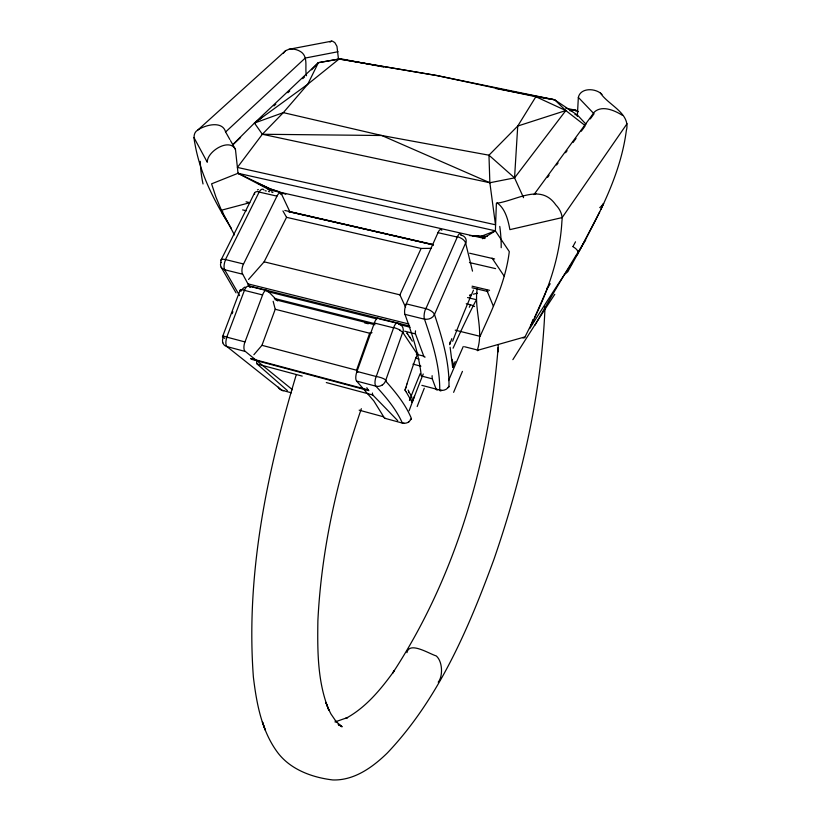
<?xml version="1.0" encoding="UTF-8"?>
<svg xmlns="http://www.w3.org/2000/svg" width="821" height="821" viewBox="0 0 821 821"><rect width="100%" height="100%" fill="white"/><g stroke="black" fill="none" stroke-linecap="round" stroke-linejoin="round"><path stroke-width="1.23" d="M480.121 336.23C492.364 309.055 505.695 281.541 509.287 251.595L495.381 230.886L496.397 203.29C516.696 200.693 540.434 182.857 555.796 204.87C560.096 209.273 563.011 215.276 561.903 221.475C559.943 256.583 548.469 290.398 532.675 321.575M448.984 386.332C449.436 361.661 442.088 337.688 434.494 314.494A7.8 3.335 23.6 0 0 425.925 308.696L406.292 303.893L438.455 231.635A7.676 2.586 -76.8 0 1 441.749 230.096L441.831 230.291M545.031 306.561C541.727 392.869 522.023 477.914 493.944 559.347C468.586 628.465 438.712 698.784 387.389 752.919C372.796 767.173 354.179 780.668 332.813 779.95C312.349 777.528 290.685 769.698 277.806 752.754C261.571 731.07 256.552 703.351 253.381 677.058C245.746 574.823 266.876 472.578 296.165 375.094M498.234 344.923L497.895 351.993L498.131 347.755C488.875 462.038 455.819 576.711 392.643 673.107L394.501 670.449C381.108 688.963 366.104 707.528 345.62 718.508L347.601 717.544L334.958 721.946M577.327 116.49L578.343 97.401C580.601 87.272 596.046 88.083 601.988 94.466M523.541 197.687L514.551 177.88L517.733 126.044L535.867 96.734L554.647 99.782L577.409 115.043L586.04 124.248M477.206 288.889C473.963 309.26 483.887 329.909 477.391 349.982L464.553 346.749M532.665 319.78L532.429 321.329M600.397 92.989C608.423 105.262 631.113 113.401 626.32 130.683C620.686 173.693 600.089 212.66 579.698 250.282M469.561 295.94L469.633 295.108L471.244 294.708M406.939 652.664C409.248 640.914 429.506 653.968 436.218 655.907C442.591 661.264 443.166 676.155 438.219 682.189M532.408 321.442L530.982 325.075L533.866 320.477M450.124 347.221L452.679 367.5L453.038 363.159L451.971 359.331M406.046 391.73L405.02 390.191L407 384.012M361.343 408.704C337.79 477.093 321.422 548.418 317.881 620.809C317.429 650.837 317.399 682.169 329.005 710.422L325.855 702.468L329.005 710.422M382.206 385.049L382.73 384.68A7.779 7.132 -43.5 0 0 385.542 380.862L402.752 332.197M356.417 380.811L356.252 380.523A7.758 2.791 -75.3 0 1 356.53 372.744L374.787 321.791A7.728 2.771 -75.3 0 1 377.999 318.158M411.475 418.659C405.595 404.414 395.66 392.274 385.501 380.852M357.823 372.406L356.54 370.22L369.655 333.234L372.016 332.679M385.942 380.965A7.789 1.94 14.1 0 0 376.254 376.5L393.639 327.753A7.758 2.679 -77.4 0 1 398.103 323.525M415.939 357.751L417.91 353.204M266.681 290.306L266.62 290.306A7.533 3.315 -77.2 0 0 263.048 293.733L244.555 343.116A7.563 3.376 -75.5 0 0 244.658 350.885L292.492 389.749M405.831 305.063L406.282 303.934M253.874 354.734L261.961 345.323L275.23 309.271L273.157 301.297M226.729 337.236L244.453 290.285A7.492 3.376 -75 0 1 249.635 286.201M406.2 391.966L412.152 402.28L414.543 395.979M240.05 290.357L222.419 336.99M449.641 344.676L451.817 338.621M232.169 313.684L232.897 311.744M262.566 294.934L244.422 290.377M452.679 367.5L455.203 361.527M434.494 314.494L465.61 242.975A7.646 3.931 25.1 0 0 457.205 236.735M221.034 262.402L220.911 262.699A7.461 5.809 -24.4 0 0 224.697 269.616M425.914 308.655L457.297 237.053A7.707 2.391 -78.8 0 1 461.125 235.432M405.584 307.228L399.899 294.852L421.111 248.465L431.066 248.322M602.121 205.342L603.568 203.639L600.849 209.458M469.273 307.27L470.484 304.765A7.05 3.797 25.7 0 1 474.538 306.561M534.502 317.84L547.217 288.776L550.203 283.727M533.701 319.492L525.019 336.877L477.401 350.382M289.936 211.89L281.398 193.848A7.399 3.222 -78.8 0 0 277.477 195.121L242.985 265.121A7.502 3.366 -77 0 0 242.277 273.372L249.738 287.196M599.669 211.921L580.457 248.876M378.512 66.029L340.777 58.794L318.374 62.663L254.459 123.047L262.351 134.264L489.86 182.744L514.551 177.88L565.813 110.548L554.647 99.782L437.018 75.573L339.124 59.009L318.374 62.663L307.762 84.245L283.327 112.631L262.351 134.264L237.402 167.422L495.484 224.79L489.86 182.744L488.967 155.19L517.733 126.044L565.813 110.548L584.901 125.377M254.561 192.976L221.003 260.124M263.91 189.938A7.358 3.397 -76.7 0 0 259.138 192.073L225.477 259.559L243.488 263.972M248.547 279.479L264.136 261.827L286.55 217.319L282.937 210.946M222.265 213.039L222.686 211.51M434.33 314.843L434.165 315.151A7.81 6.414 -16.7 0 1 424.57 319.071M573.007 246.464L575.521 241.795M578.928 251.678L580.016 249.707M578.497 252.488L568.604 270.263M578.169 253.073L579.257 251.103M603.568 203.639L601.937 205.886M283.419 53.201L285.636 50.656L288.961 49.301L332.279 41.05L334.814 42.61L336.959 46.325L338.447 58.855M627.049 123.714L562.149 217.596L509.882 229.634C508.178 220.172 505.274 208.493 497.054 202.859M576.383 255.659C580.375 252.201 576.588 248.804 572.955 246.7M547.607 177.315L549.105 175.263M556.587 165.021L558.085 162.969M565.577 152.727L567.075 150.684M573.058 142.485L576.055 138.39M581.299 131.216L585.045 126.095M590.278 118.932L594.024 113.811L578.343 97.401M533.958 194.598L594.414 111.984C602.121 104.934 614.878 110.507 622.523 115.412M405.02 390.191L405.933 387.184M417.263 354.067L402.721 332.3M449.631 344.451L450.072 342.008M311.57 69.816L318.374 62.663M232.969 144.445L254.459 123.047L307.762 84.245L339.124 59.009L437.018 75.573L535.867 96.734L565.813 110.548M330.021 42.097L331.468 41.091M233.164 144.527L240.584 137.497M260.072 119.066L261.93 117.311M273.988 105.899L275.846 104.144M287.904 92.732L289.762 90.977M302.754 78.683L304.612 76.928M229.88 139.539L225.611 131.965L305.238 58.055L338.047 51.723M231.306 228.279C214.835 202.377 200.314 174.442 194.957 143.932C194.043 139.047 192.586 132.971 197.912 129.944L285.636 50.656M408.817 422.056L408.242 422.415M482.563 238.726L495.381 230.886M197.912 129.944C205.363 124.936 222.378 120.4 225.611 131.965M257.455 189.938L258.338 189.497M534.338 194.187L535.928 193.448M254.459 123.047L283.327 112.631L381.775 135.506L488.967 155.19L514.551 177.88M473.132 236.274L480.716 236.489L495.381 230.834L238.028 173.282L211.572 183.842L215.985 197.204L221.424 210.217L248.27 203.095M473.348 294.195L477.401 293.189M251.554 359.321L368.875 390.663L368.106 389.862L250.631 358.5L251.554 359.321L253.976 358.849M288.961 49.301C293.005 48.542 297.305 49.496 300.753 51.713C308.727 56.844 304.529 68.112 306.51 75.748M569.938 110.753L575.295 110.096A6.671 6.291 -84.4 0 1 578.405 111.738M487.089 236.427L469.509 235.586M262.351 134.264L381.775 135.506L489.86 182.744M222.624 212.742L222.07 212.711M381.026 66.511L383.551 66.994M495.515 88.452L554.647 99.782M565.751 108.259L575.295 110.096A6.691 1.816 -80 0 1 576.075 111.471M574.895 114.55L577.409 115.043M477.329 236.089L484.78 237.772M268.128 189.569L484.975 238.552M265.173 190.749L266.281 190.995M268.488 191.498L269.596 191.745M271.802 192.247L272.911 192.504M280.679 194.259L281.788 194.505M259.138 192.073L276.934 196.116M437.952 232.661L457.297 237.053M284.836 210.463L433.498 244.637M288.571 211.541L294.79 212.967M296.042 213.255L306.038 215.554M307.146 215.81L316.075 217.863M317.193 218.129L345.364 224.605M346.493 224.862L355.585 226.955M356.725 227.212L377.342 231.953M378.502 232.22L387.728 234.344M388.887 234.611L398.154 236.746M399.324 237.012L433.303 244.832M246.064 201.812L249.82 202.674M288.53 211.582L433.406 244.904M469.633 253.227L494.611 258.974M286.55 217.319L421.111 248.465M242.626 209.909L246.362 210.771M469.438 262.556L495.607 268.631M472.096 286.18L489.552 290.326M471.983 287.76L488.064 291.578M467.549 297.571L476.262 299.665M466.256 303.739L470.484 304.765M264.136 261.827L399.899 294.852M225.601 259.785A7.461 3.253 -76.1 0 0 224.636 269.74L242.606 274.193M405.82 305.032A7.8 2.709 -76.3 0 0 404.722 313.571L404.948 314.361L424.508 319.205C432.277 342.049 439.861 365.653 439.738 390.047L421.861 385.347M455.224 330.165L480.09 336.333M247.737 283.809L408.899 324.008M248.753 285.841L409.607 326.029M248.383 286.19A7.471 6.168 -48.8 0 1 249.646 286.324L267.738 290.839L277.631 300.958M398.749 324.213L398.175 323.433L379.128 318.876M266.866 291.393L376.706 318.866M399.355 324.531L410.172 327.24M374.314 323.002L393.598 327.846M274.358 298.444L374.889 323.71M404.661 331.191L415.488 333.911L423.759 356.14A7.44 2.442 -75.8 0 0 425.134 357.053M275.035 299.634L374.93 324.767M364.586 322.869L368.28 323.792M275.23 309.271L369.655 333.234M416.35 354.241L423.759 356.14M415.837 358.233L419.069 359.064M412.942 364.124L420.927 366.187M421.204 375.946L432.298 378.84L436.095 389.092A7.153 2.268 -75.3 0 0 437.911 389.565M261.961 345.323L356.54 370.22M244.956 341.926L226.76 337.133A7.584 1.211 25.8 0 0 224.79 338.396M356.93 371.42L376.264 376.521M245.12 351.429L226.955 346.595A7.533 6.578 -46.8 0 1 222.84 342.839M256.614 362.071A3.674 1.58 -75.2 0 0 257.178 364.031L302.21 376.1M326.306 382.555L372.826 395.024L397.703 420.629M359.167 410.161L383.633 416.822M291.414 392.828L281.88 390.232L226.955 346.595A7.522 3.222 -75.1 0 1 226.863 337.349M403.891 423.082A7.317 2.473 -73.7 0 1 402.372 423.082L384.556 418.207L373.781 400.864L356.591 381.047L375.905 386.178A7.789 7.122 -40.9 0 0 382.175 385.008M278.617 191.56L270.068 188.851L257.702 183.155M285.749 194.218L270.068 188.851L238.028 173.282L235.463 149.432C229.459 137.507 206.871 151.464 207.282 162.26L193.961 137.559M338.539 724.974L341.731 726.257L338.088 724.235M271.864 191.098L238.039 173.334L240.143 174.452M399.765 330.165L400.34 330.473M339.083 724.881L342.07 726.842L335.348 720.838L336.805 722.542L330.873 713.849L328.236 708.492M257.178 364.042L287.381 390.591M249.605 286.272L250.436 287.124M398.144 323.392L398.175 323.433A7.738 7.225 -29.4 0 1 402.978 332.248M412.347 341.167L406.867 332.905L407.668 334.106M492.087 258.133L504.227 276.215M409.289 336.487L410.079 337.677M227.797 222.368L222.45 213.378M239.588 295.611L224.636 269.74M236.027 292.851L221.147 267.246M366.823 387.686L368.106 389.862M408.088 390.067L409.115 391.822M234.437 234.929L221.424 210.217M230.496 140.627L235.463 149.432M402.372 423.072C396.153 409.125 386.157 397.313 375.905 386.178A7.789 2.935 -75.6 0 1 376.1 376.48M486.668 289.926L493.4 306.315M404.948 314.361C412.152 334.188 418.936 354.446 421.235 375.515M222.85 342.778L222.686 342.183A7.512 6.609 -48.7 0 1 222.953 338.18M264.711 728.484L262.381 721.782L265.399 730.423M465.61 242.975L472.506 271.135M203.033 183.966A162.024 129.544 24.6 0 1 200.303 161.347M477.473 350.68A7.41 0.831 88.8 0 1 477.401 350.485M478.068 350.085A7.41 0.831 88.8 0 1 477.945 350.598M499.763 226.411A163.492 103.025 52.6 0 1 501.2 247.716M512.868 359.649A248.671 7.471 -58.8 0 1 554.78 294.329M568.389 270.848A7.338 6.599 -22.9 0 1 564.417 273.988M524.917 337.287A7.687 3.243 55.9 0 1 522.772 337.8M535.005 325.116A255.454 15.548 -61.9 0 1 585.701 239.989M529.719 328.626A268.919 11.207 -59.6 0 1 572.401 262.843M601.68 205.804A8.579 7.902 9.7 0 1 599.73 207.59M547.002 288.038A9.195 1.18 26.3 0 1 547.063 288.15M409.443 400.484A239.434 44.344 -72.1 0 1 420.249 373.534M409.104 410.808A254.5 44.067 -72.4 0 1 423.236 373.996M393.321 327.497A7.748 2.114 20.3 0 1 400.114 330.145M411.239 418.587A7.122 6.578 -36.4 0 1 408.694 421.809M408.16 422.281A7.184 6.691 -21.7 0 1 402.413 422.979M400.084 330.483A7.738 1.888 19.4 0 1 402.588 332.269M385.49 418.258A7.235 1.478 -73 0 1 385.09 418.484M411.331 419.192A7.245 1.663 20.3 0 1 410.295 419.428M412.101 402.269A13.639 11.145 36.3 0 0 411.403 396.194L410.664 394.696A6.322 5.357 36.6 0 0 408.499 392.222M417.171 406.539A242.759 42.476 -72.1 0 1 424.272 388.251M406.939 383.951A235.083 56.002 -73.7 0 1 415.898 357.669M241.107 291.116A7.471 6.168 -48.8 0 1 245.11 287.001M240.327 289.967A7.543 1.96 21.8 0 1 244.073 290.018M278.288 387.163A6.989 5.788 -43.2 0 0 281.911 390.129A7.112 2.884 -76.1 0 0 283.748 390.468M240.071 291.014A7.543 1.734 21 0 1 240.225 290.244M415.488 333.901A3.828 1.232 -75.7 0 1 415.549 330.842M220.941 262.381A7.368 5.603 -31.9 0 1 221.095 262.043A7.543 2.997 26.8 0 1 225.498 259.59M254.572 194.474A7.399 3.551 28.9 0 1 258.984 191.765M448.892 386.291A7.153 6.394 -8.3 0 1 439.738 390.037M441.698 390.283A7.143 2.319 -74.2 0 1 439.676 390.191M424.508 319.195A7.82 2.822 -77.1 0 1 425.812 308.357M453.1 348.196A241.949 33.199 -70.5 0 1 475.8 300.835M434.442 314.474A7.717 6.66 -12.6 0 1 434.278 314.833M465.784 243.016A7.656 6.414 -12.8 0 0 465.948 239.332L465.774 238.778A7.656 6.26 -14.6 0 0 461.248 235.165M448.789 386.958A7.163 2.74 23.1 0 1 447.968 387.533M448.83 386.588A6.968 2.545 25.8 0 1 448.8 386.958M453.623 392.335A276.143 29.207 -69.5 0 1 462.439 371.359M452.638 341.228A297.623 63.925 -73.1 0 1 473.46 290.162M448.574 380.595A286.365 32.142 -69.6 0 1 463.28 346.483M432.349 378.697A7.245 2.268 -76.4 0 1 432.133 375.679M372.837 395.014A3.777 1.344 -75.1 0 1 372.436 393.054"/></g></svg>
